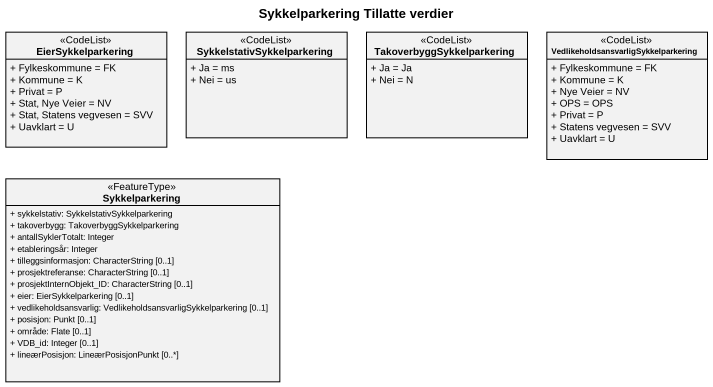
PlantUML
@startuml
title Sykkelparkering Tillatte verdier
hide circle
hide empty members
skinparam classAttributeIconSize 0
class EierSykkelparkering <<CodeList>> {
  + Fylkeskommune = FK
  + Kommune = K
  + Privat = P
  + Stat, Nye Veier = NV
  + Stat, Statens vegvesen = SVV
  + Uavklart = U
}
class SykkelstativSykkelparkering <<CodeList>> {
  + Ja = ms
  + Nei = us
}
class TakoverbyggSykkelparkering <<CodeList>> {
  + Ja = Ja
  + Nei = N
}
class "VedlikeholdsansvarligSykkelparkering" as VedlikeholdsansvarligSykkelp <<CodeList>> {
  + Fylkeskommune = FK
  + Kommune = K
  + Nye Veier = NV
  + OPS = OPS
  + Privat = P
  + Statens vegvesen = SVV
  + Uavklart = U
}
class Sykkelparkering <<FeatureType>> {
  + sykkelstativ: SykkelstativSykkelparkering
  + takoverbygg: TakoverbyggSykkelparkering
  + antallSyklerTotalt: Integer
  + etableringsår: Integer
  + tilleggsinformasjon: CharacterString [0..1]
  + prosjektreferanse: CharacterString [0..1]
  + prosjektInternObjekt_ID: CharacterString [0..1]
  + eier: EierSykkelparkering [0..1]
  + vedlikeholdsansvarlig: VedlikeholdsansvarligSykkelparkering [0..1]
  + posisjon: Punkt [0..1]
  + område: Flate [0..1]
  + VDB_id: Integer [0..1]
  + lineærPosisjon: LineærPosisjonPunkt [0..*]
}
@enduml
